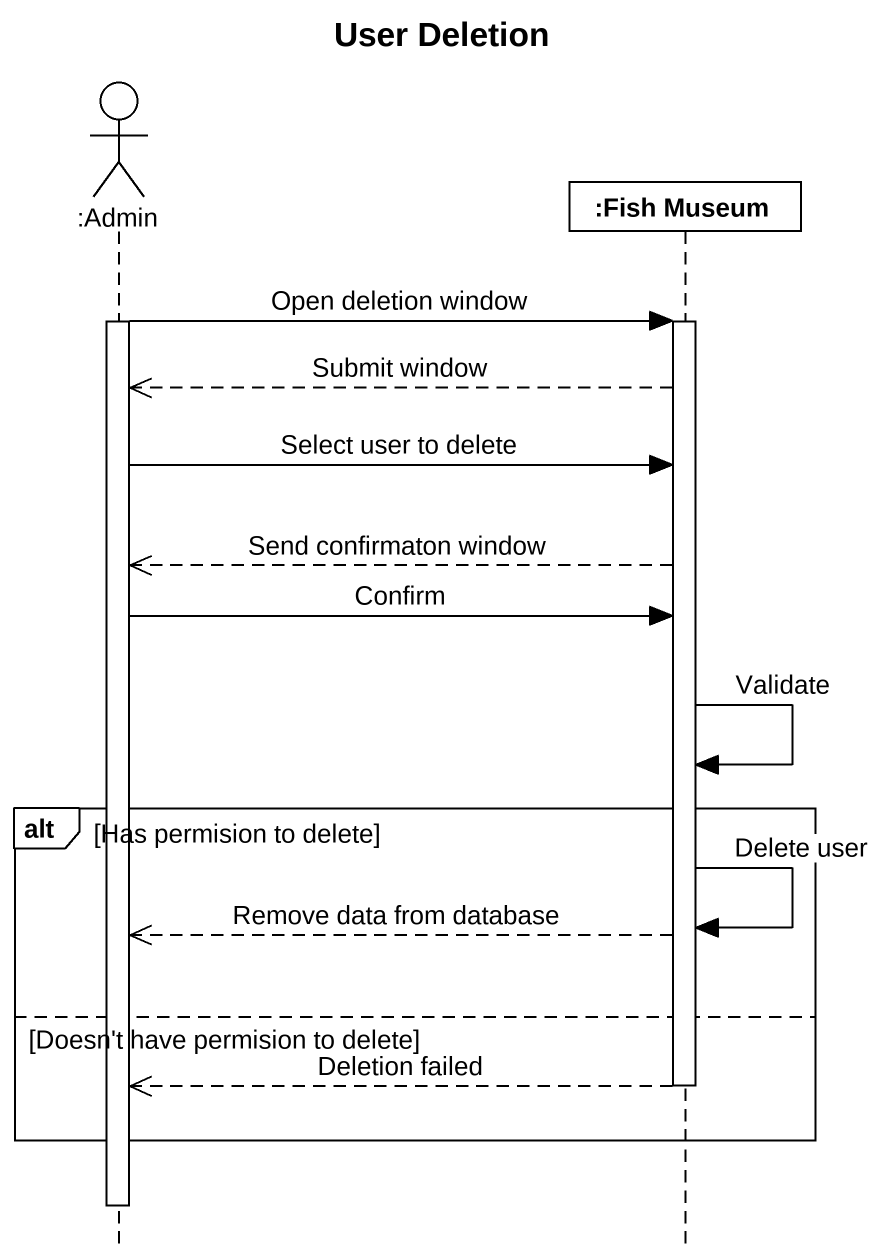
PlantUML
@startuml
title User Deletion
hide footbox
actor ":Admin" as Admin
participant ":Fish Museum" as Fish_Museum

activate Admin
Admin -> Fish_Museum : Open deletion window
activate Fish_Museum
Fish_Museum -->> Admin : Submit window
Admin -> Fish_Museum : Select user to delete
Fish_Museum -->> Admin : Send confirmaton window
Admin -> Fish_Museum : Confirm
Fish_Museum -> Fish_Museum : Validate
alt Has permision to delete
  Fish_Museum -> Fish_Museum : Delete user
  Fish_Museum -->> Admin : Remove data from database
else Doesn't have permision to delete
  Fish_Museum -->> Admin : Deletion failed
  deactivate Fish_Museum
end
deactivate Admin
@enduml
